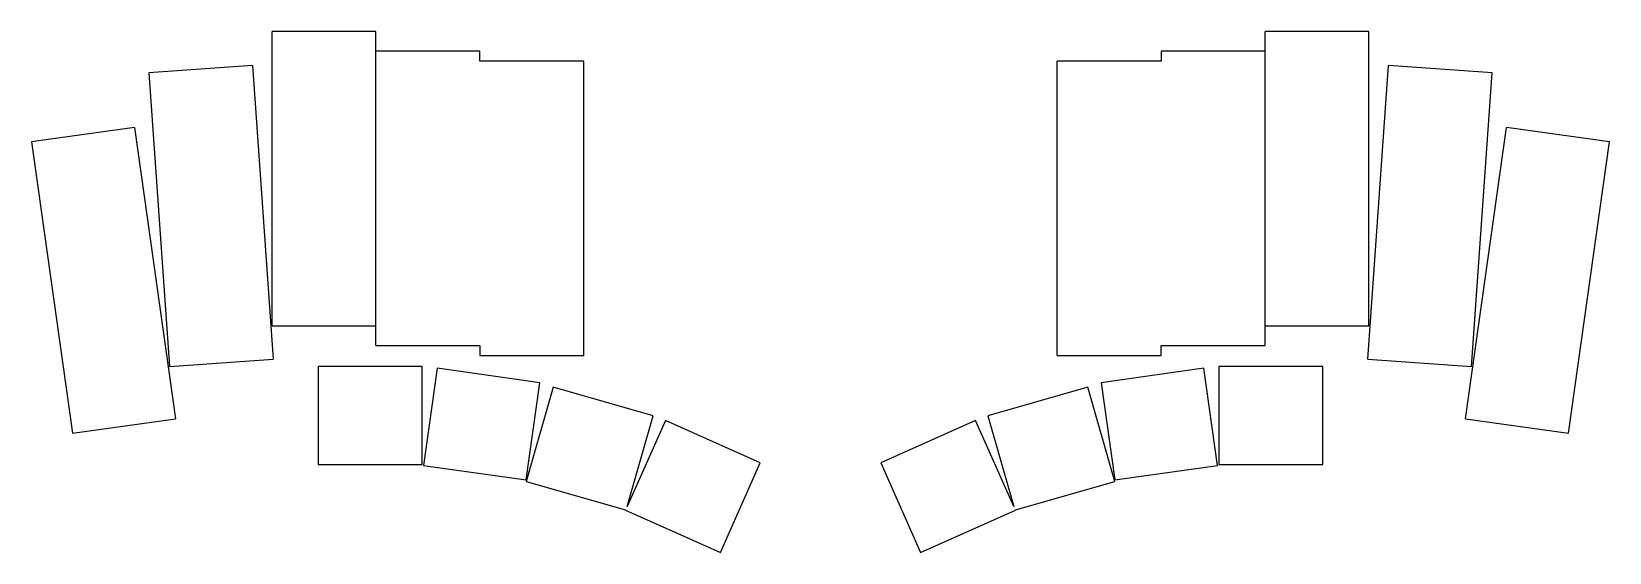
# Model space of a CAD drawing. Header units: millimetres. Extents: x 85 to 358, y -130 to -40.
import ezdxf

# ---------------------------------------------------------------- set-up
doc = ezdxf.new("R2010")
doc.units = ezdxf.units.MM

msp = doc.modelspace()

# ---------------------------------------------------------------- linework, layer by layer
for p, q in [((126.83, -91.07), (126.83, -40.07)), ((144.83, -40.07), (126.83, -40.07)), ((144.83, -91.07), (144.83, -40.07)), ((298.83, -91.07), (298.83, -40.07)), ((316.83, -40.07), (298.83, -40.07)), ((316.83, -91.07), (316.83, -40.07)), ((144.83, -94.47), (144.83, -43.47)), ((162.83, -43.47), (144.83, -43.47)), ((162.83, -45.17), (162.83, -43.47)), ((298.83, -43.47), (280.83, -43.47)), ((280.83, -43.47), (280.83, -45.17)), ((298.83, -94.47), (298.83, -43.47)), ((123.45, -45.94), (105.49, -47.2)), ((123.45, -45.94), (127.01, -96.82)), ((180.83, -45.17), (162.83, -45.17)), ((180.83, -96.17), (180.83, -45.17)), ((262.83, -96.17), (262.83, -45.17)), ((280.83, -45.17), (262.83, -45.17)), ((316.66, -96.82), (320.22, -45.94)), ((338.17, -47.2), (320.22, -45.94)), ((105.49, -47.2), (109.05, -98.07)), ((334.62, -98.07), (338.17, -47.2)), ((103, -56.66), (85.17, -59.17)), ((103, -56.66), (110.1, -107.16)), ((333.57, -107.16), (340.67, -56.66)), ((358.49, -59.17), (340.67, -56.66)), ((85.17, -59.17), (92.27, -109.67)), ((351.39, -109.67), (358.49, -59.17)), ((126.83, -91.07), (144.83, -91.07)), ((298.83, -91.07), (316.83, -91.07)), ((144.83, -94.47), (162.83, -94.47)), ((162.83, -94.47), (162.83, -96.17)), ((280.83, -94.47), (298.83, -94.47)), ((280.83, -96.17), (280.83, -94.47)), ((109.05, -98.07), (127.01, -96.82)), ((152.83, -98.07), (134.83, -98.07)), ((134.83, -98.07), (134.83, -115.07)), ((152.83, -115.07), (152.83, -98.07)), ((155.41, -98.39), (153.04, -115.23)), ((173.23, -100.9), (155.41, -98.39)), ((162.83, -96.17), (180.83, -96.17)), ((262.83, -96.17), (280.83, -96.17)), ((288.26, -98.39), (270.43, -100.9)), ((290.62, -115.23), (288.26, -98.39)), ((308.83, -98.07), (290.83, -98.07)), ((290.83, -98.07), (290.83, -115.07)), ((308.83, -115.07), (308.83, -98.07)), ((316.66, -96.82), (334.62, -98.07)), ((170.87, -117.73), (173.23, -100.9)), ((270.43, -100.9), (272.8, -117.73)), ((175.54, -101.65), (170.86, -117.99)), ((192.85, -106.61), (175.54, -101.65)), ((268.12, -101.65), (250.82, -106.61)), ((272.81, -117.99), (268.12, -101.65)), ((92.27, -109.67), (110.1, -107.16)), ((188.34, -122.34), (192.85, -106.61)), ((194.96, -107.45), (188.34, -122.34)), ((211.41, -114.77), (194.96, -107.45)), ((248.7, -107.45), (232.26, -114.77)), ((255.33, -122.34), (248.7, -107.45)), ((250.82, -106.61), (255.33, -122.34)), ((333.57, -107.16), (351.39, -109.67)), ((204.49, -130.3), (211.41, -114.77)), ((232.26, -114.77), (239.17, -130.3)), ((134.83, -115.07), (152.83, -115.07)), ((153.04, -115.23), (170.87, -117.73)), ((272.8, -117.73), (290.62, -115.23)), ((290.83, -115.07), (308.83, -115.07)), ((170.86, -117.99), (188.07, -122.93)), ((255.59, -122.93), (272.81, -117.99)), ((188.07, -122.93), (188.05, -122.98)), ((188.05, -122.98), (204.49, -130.3)), ((239.17, -130.3), (255.62, -122.98)), ((255.62, -122.98), (255.59, -122.93))]:
    msp.add_line(p, q)

doc.saveas('drawing.dxf')
